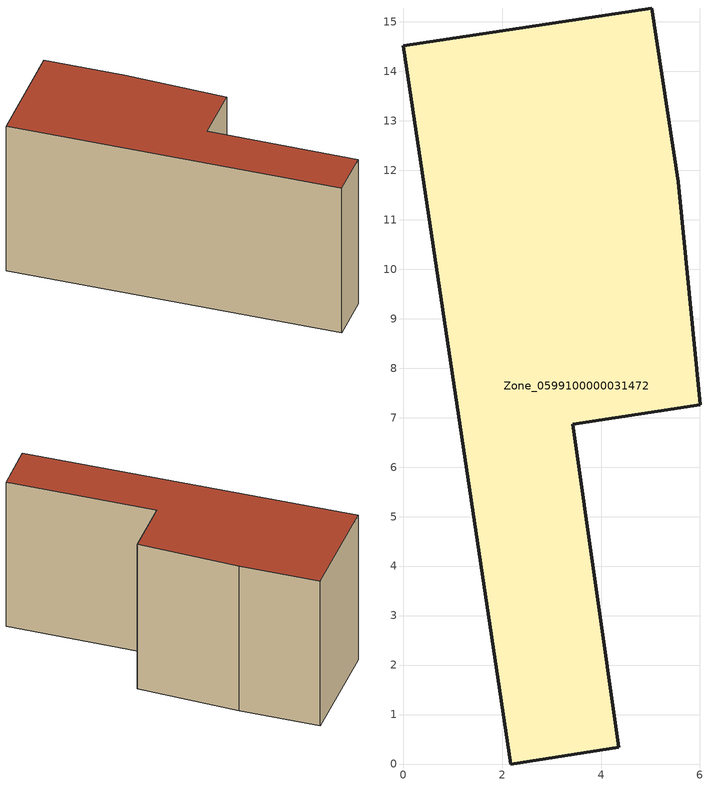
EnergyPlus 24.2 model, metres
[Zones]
Zone_0599100000031472
 floor ground (C_G): 0,14.52 5.03,15.28 5.56,11.77 6.01,7.26 3.43,6.87 4.36,0.34 2.18,0 z0
 wall outside (C_F): 2.18,0 4.36,0.34 3.43,6.87 6.01,7.26 5.56,11.77 5.03,15.28 0,14.52 2.18,0 z0:7.29
 roof outside (C_R): 5.03,15.28 0,14.52 2.18,0 4.36,0.34 3.43,6.87 6.01,7.26 5.56,11.77 z7.29
[BUILDING]
Pand.0599100000031472: North Axis=0; Terrain=City; Loads Convergence Tolerance Value=0.04; Temperature Convergence Tolerance Value=0.4; Solar Distribution=FullExterior; Maximum Number of Warmup Days=25; Minimum Number of Warmup Days=1
[Site:Location]
Rotterdam.The.Hague.AP_ZH_NLD Design_Conditions: Latitude=51.96; Longitude=4.45; Time Zone=1; Elevation=-4.5
[SITE:GROUNDTEMPERATURE:BUILDINGSURFACE]
18, 18, 18, 18, 18, 18, 18, 18, 18, 18, 18, 18
[MATERIAL] Thermal Absorptance=0.9; Solar Absorptance=0.7; Visible Absorptance=0.7
Name | Roughness | Thickness | Conductivity | Density | Specific Heat
G.TI.1946 | MediumSmooth | 0.15 | 1 | 540 | 1210
F.TI.1946 | Rough | 0.3 | 0.857143 | 1920 | 840
R.TI.1946 | MediumRough | 0.2 | 0.1 | 1500 | 1000
[CONSTRUCTION]
C_G: G.TI.1946
C_F: F.TI.1946
C_R: R.TI.1946
[ZONE]
Zone_0599100000031472: Type=1; Multiplier=1; Ceiling Height=Autocalculate; Volume=Autocalculate; Floor Area=autocalculate; Part of Total Floor Area=Yes
[ZONEINFILTRATION:DESIGNFLOWRATE]
Infil_Zone_0599100000031472: Zone or ZoneList or Space or SpaceList=Zone_0599100000031472; Schedule=AlwaysOn; Design Flow Rate Calculation Method=Flow/Area; Flow Rate per Floor Area=0.003; Constant Term Coefficient=1; Temperature Term Coefficient=0; Velocity Term Coefficient=0; Velocity Squared Term Coefficient=0
[HVACTEMPLATE:ZONE:IDEALLOADSAIRSYSTEM]
Zone_0599100000031472: Maximum Heating Supply Air Temperature=50; Minimum Cooling Supply Air Temperature=13; Maximum Heating Supply Air Humidity Ratio=0.0156; Minimum Cooling Supply Air Humidity Ratio=0.0077; Heating Limit=NoLimit; Cooling Limit=NoLimit; Dehumidification Control Type=ConstantSensibleHeatRatio; Cooling Sensible Heat Ratio=0.7; Dehumidification Setpoint=60; Humidification Control Type=None; Humidification Setpoint=30; Outdoor Air Method=None; Outdoor Air Flow Rate per Person=0.00944; Outdoor Air Flow Rate per Zone Floor Area=0; Outdoor Air Flow Rate per Zone=0; Demand Controlled Ventilation Type=None; Outdoor Air Economizer Type=NoEconomizer; Heat Recovery Type=None; Sensible Heat Recovery Effectiveness=0.7; Latent Heat Recovery Effectiveness=0.65
[ZONECONTROL:THERMOSTAT]
ThermostatControl_Zone_0599100000031472: Zone or ZoneList=Zone_0599100000031472; Control Type Schedule=DualSetpointControlType; Control 1=Thermostat_Zone_0599100000031472; Temperature Difference Between Cutout And Setpoint=0
[THERMOSTATSETPOINT:DUALSETPOINT]
Thermostat_Zone_0599100000031472: Heating Setpoint Temperature Schedule=HeatingSetpoint_Zone_0599100000031472; Cooling Setpoint Temperature Schedule=CoolingSetpoint_Zone_0599100000031472
[SCHEDULE:COMPACT]
HeatingSetpoint_Zone_0599100000031472: Through: 12/31, For: AllDays, Until: 24:00, 21
CoolingSetpoint_Zone_0599100000031472: Through: 12/31, For: AllDays, Until: 24:00, 24
DualSetpointControlType: Through: 12/31, For: AllDays, Until: 24:00, 4
AlwaysOn: Through: 12/31, For: AllDays, Until: 24:00, 1
